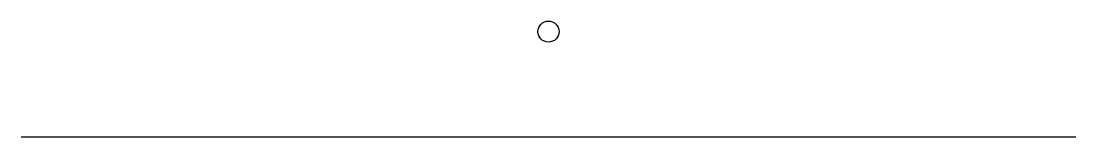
# Model space of a CAD drawing. Header units: metres. Extents: x 0 to 10, y 0 to 1.1.
import ezdxf

# ---------------------------------------------------------------- set-up
doc = ezdxf.new("R2010")
doc.units = ezdxf.units.M
doc.layers.add('PL_PIPE', color=3, linetype='Continuous')

# ---------------------------------------------------------------- blocks, each defined once
blk = doc.blocks.new('LIGHT')
blk.add_circle((0, 0), 0.1)

msp = doc.modelspace()

# ---------------------------------------------------------------- linework, layer by layer
at = {"layer": 'PL_PIPE'}
msp.add_line((0, 0), (10, 0), dxfattribs=at)

# ---------------------------------------------------------------- block references
msp.add_blockref('LIGHT', (5, 1))

doc.saveas('drawing.dxf')
